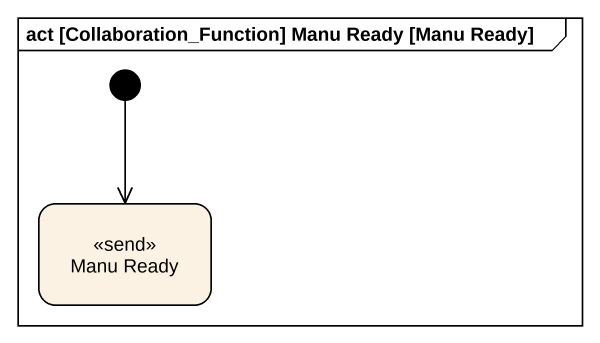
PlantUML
@startuml
mainframe act [Collaboration_Function] Manu Ready [Manu Ready]
hide empty description
state "Manu Ready" as Manu_Ready <<send>>
[*] --> Manu_Ready
@enduml
